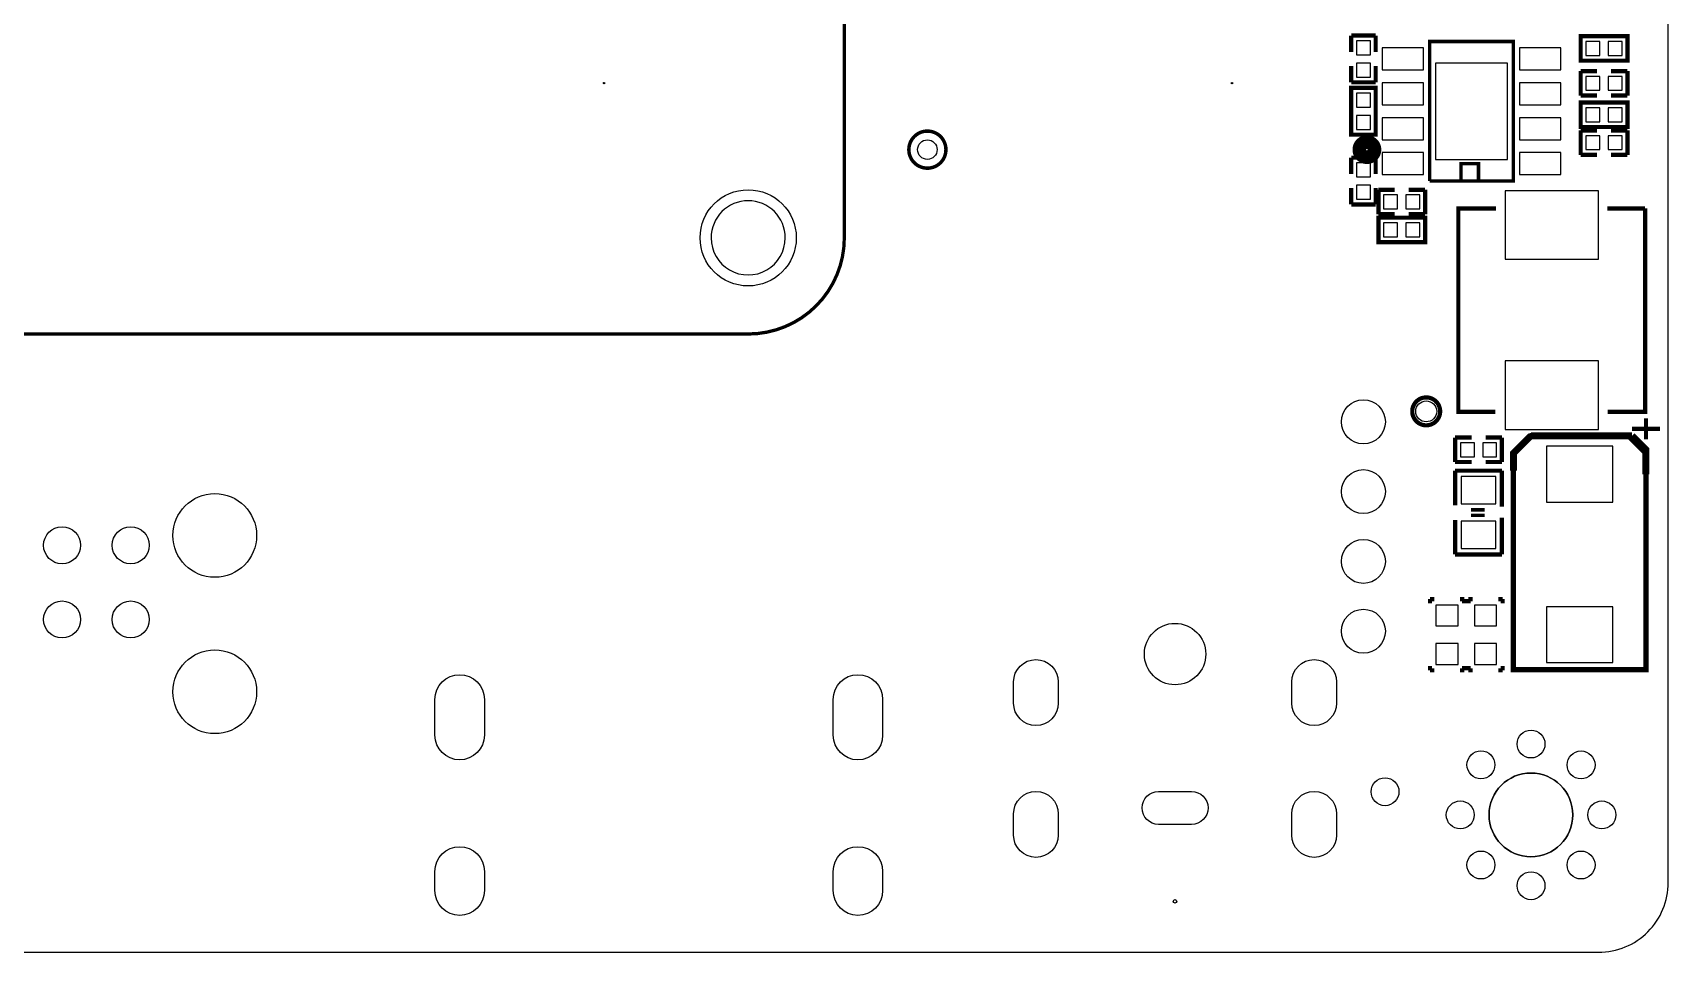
# Model space of a CAD drawing. Extents: x 0 to 100, y 0 to 100.
# Drawn here: x 40.5 to 100, y 0 to 33.5 of the extents above; entities that cross this region are included whole.
import ezdxf

# ---------------------------------------------------------------- set-up
doc = ezdxf.new("R2010")
doc.units = 0
for name, color, linetype in [('BG_OUTLINE', 254, 'CONTINUOUS'), ('PG_SILKSCREEN_BOTTOM', 201, 'CONTINUOUS'), ('PIN_BOTTOM', 1, 'CONTINUOUS')]:
    doc.layers.add(name, color=color, linetype=linetype)

msp = doc.modelspace()

# ---------------------------------------------------------------- linework, layer by layer
at = {"layer": 'BG_OUTLINE'}
for points in [[(2.54, 0), (97.460003, 0, 0.414214), (100.000003, 2.54), (100.000003, 97.460003, 0.414214), (97.460003, 100.000003), (2.54, 100.000003, 0.414214), (0, 97.460003), (0, 2.54, 0.414214), (2.54, 0)], [(96.523988, 4.99999, 1), (93.475988, 4.99999, 1), (96.523988, 4.99999)]]:
    msp.add_lwpolyline(points, format="xyb", dxfattribs=at)
at = {"layer": 'PG_SILKSCREEN_BOTTOM'}
for points, const_width in [([(70.000012, 74.000106), (70.000012, 25.999897, -0.414195), (66.500096, 22.500107)], 0.119888), ([(73.699903, 29.21, 1), (72.350097, 29.21, 1), (73.699903, 29.21)], 0.127), ([(89.42451, 29.21, 1), (88.62949, 29.21, 1), (89.42451, 29.21)], 0.254), ([(89.181407, 29.21, 1), (88.872593, 29.21, 1), (89.181407, 29.21)], 0.254), ([(66.500096, 22.500107), (33.499908, 22.500107, -0.414195), (29.999991, 25.999897)], 0.119888), ([(91.694102, 19.684898, 1), (90.678102, 19.684898, 1), (91.694102, 19.684898)], 0.1524)]:
    msp.add_lwpolyline(points, format="xyb", dxfattribs=dict(at, const_width=const_width))
for points, const_width in [([(88.455551, 32.766), (88.455551, 33.3629)], 0.1524), ([(88.455551, 33.3629), (89.344551, 33.3629)], 0.1524), ([(89.344551, 33.3629), (89.344551, 32.766)], 0.1524), ([(98.5139, 32.448551), (98.5139, 33.337551), (96.8121, 33.337551), (96.8121, 32.448551), (98.5139, 32.448551)], 0.1524), ([(91.313, 32.512), (91.313, 33.147), (94.361, 33.147), (94.361, 32.385)], 0.127), ([(88.455551, 31.6611), (88.455551, 32.258)], 0.1524), ([(89.344551, 32.258), (89.344551, 31.6611)], 0.1524), ([(91.313, 28.067), (91.313, 32.512)], 0.127), ([(94.361, 32.385), (94.361, 28.067), (91.313, 28.067)], 0.127), ([(89.344551, 31.6611), (88.455551, 31.6611)], 0.1524), ([(96.8121, 31.1785), (96.8121, 32.0675)], 0.1524), ([(96.8121, 32.0675), (97.409, 32.0675)], 0.1524), ([(97.917, 32.0675), (98.5139, 32.0675)], 0.1524), ([(98.5139, 32.0675), (98.5139, 31.1785)], 0.1524), ([(89.344449, 31.4579), (88.455449, 31.4579), (88.455449, 29.7561), (89.344449, 29.7561), (89.344449, 31.4579)], 0.1524), ([(97.409, 31.1785), (96.8121, 31.1785)], 0.1524), ([(96.8121, 30.9245), (96.8121, 30.0355), (98.5139, 30.0355), (98.5139, 30.9245), (96.8121, 30.9245)], 0.1524), ([(98.5139, 31.1785), (97.917, 31.1785)], 0.1524), ([(96.8121, 29.0195), (96.8121, 29.9085)], 0.1524), ([(96.8121, 29.9085), (97.409, 29.9085)], 0.1524), ([(97.917, 29.9085), (98.5139, 29.9085)], 0.1524), ([(98.5139, 29.9085), (98.5139, 29.0195)], 0.1524), ([(88.4555, 28.321), (88.4555, 28.9179)], 0.1524), ([(88.4555, 28.9179), (89.3445, 28.9179)], 0.1524), ([(89.3445, 28.9179), (89.3445, 28.321)], 0.1524), ([(92.456, 28.067), (92.456, 28.702), (93.091, 28.702), (93.091, 28.067)], 0.127), ([(97.409, 29.0195), (96.8121, 29.0195)], 0.1524), ([(98.5139, 29.0195), (97.917, 29.0195)], 0.1524), ([(88.4555, 27.2161), (88.4555, 27.813)], 0.1524), ([(89.3445, 27.813), (89.3445, 27.2161)], 0.1524), ([(89.4461, 26.8605), (89.4461, 27.7495)], 0.1524), ([(89.4461, 27.7495), (90.043, 27.7495)], 0.1524), ([(90.551, 27.7495), (91.1479, 27.7495)], 0.1524), ([(91.1479, 27.7495), (91.1479, 26.8605)], 0.1524), ([(89.3445, 27.2161), (88.4555, 27.2161)], 0.1524), ([(90.043, 26.8605), (89.4461, 26.8605)], 0.1524), ([(91.147951, 25.844551), (91.147951, 26.733551), (89.446151, 26.733551), (89.446151, 25.844551), (91.147951, 25.844551)], 0.1524), ([(91.1479, 26.8605), (90.551, 26.8605)], 0.1524), ([(93.708195, 19.668007), (92.358007, 19.668007), (92.358007, 27.067993), (93.725009, 27.067993)], 0.1524), ([(97.774989, 27.067993), (99.157993, 27.067993)], 0.1524), ([(99.157993, 27.067993), (99.157993, 19.668007), (97.794801, 19.668007)], 0.1524), ([(98.679, 19.05), (99.695, 19.05)], 0.1524), ([(99.187, 19.431), (99.187, 18.669)], 0.1524), ([(92.2401, 17.8435), (92.2401, 18.7325)], 0.1524), ([(92.2401, 18.7325), (92.837, 18.7325)], 0.1524), ([(93.345, 18.7325), (93.9419, 18.7325)], 0.1524), ([(93.9419, 18.7325), (93.9419, 17.8435)], 0.1524), ([(94.361, 17.526), (94.361, 18.161), (94.996, 18.796)], 0.254), ([(94.361, 10.287), (94.361, 18.161), (94.996, 18.796), (98.552, 18.796), (99.187, 18.161), (99.187, 10.287), (94.361, 10.287)], 0.199898), ([(94.996, 18.796), (98.679, 18.796)], 0.254), ([(98.679, 18.796), (99.187, 18.288), (99.187, 17.399)], 0.254), ([(92.837, 17.8435), (92.2401, 17.8435)], 0.1524), ([(93.9419, 17.8435), (93.345, 17.8435)], 0.1524), ([(92.2401, 17.526), (92.2401, 16.2687)], 0.1524), ([(92.2401, 17.526), (93.9419, 17.526)], 0.1524), ([(93.9419, 17.526), (93.9419, 16.2179)], 0.1524), ([(92.8116, 16.1036), (93.3196, 16.1036)], 0.127), ([(92.2401, 14.478), (92.2401, 15.7353)], 0.1524), ([(93.3196, 15.9004), (92.8116, 15.9004)], 0.127), ([(93.9419, 14.478), (93.9419, 15.8115)], 0.1524), ([(92.2401, 14.478), (93.9419, 14.478)], 0.1524), ([(91.4781, 12.8524), (91.3257, 12.8524)], 0.1524), ([(91.3257, 12.8524), (91.3257, 12.7)], 0.1524), ([(92.4179, 12.8524), (92.5703, 12.8524)], 0.1524), ([(92.5703, 12.8524), (92.5703, 12.7)], 0.1524), ([(92.8751, 12.8524), (92.7227, 12.8524)], 0.1524), ([(92.7227, 12.8524), (92.7227, 12.7)], 0.1524), ([(93.8149, 12.8524), (93.9673, 12.8524)], 0.1524), ([(93.9673, 12.8524), (93.9673, 12.7)], 0.1524), ([(91.3257, 10.2616), (91.3257, 10.414)], 0.1524), ([(91.4781, 10.2616), (91.3257, 10.2616)], 0.1524), ([(92.4179, 10.2616), (92.5703, 10.2616)], 0.1524), ([(92.5703, 10.2616), (92.5703, 10.414)], 0.1524), ([(92.7227, 10.2616), (92.7227, 10.414)], 0.1524), ([(92.8751, 10.2616), (92.7227, 10.2616)], 0.1524), ([(93.8149, 10.2616), (93.9673, 10.2616)], 0.1524), ([(93.9673, 10.2616), (93.9673, 10.414)], 0.1524)]:
    msp.add_lwpolyline(points, dxfattribs=dict(at, const_width=const_width))
msp.add_lwpolyline([(67.850106, 25.999999, 0.999998), (65.149908, 25.999999, 1.000002), (67.850106, 25.999999)], format="xyb", dxfattribs=at)
at = {"layer": 'PIN_BOTTOM'}
for points in [[(88.646051, 32.6644), (89.154051, 32.6644), (89.154051, 33.1724), (88.646051, 33.1724)], [(89.586994, 32.913002), (89.586994, 32.110998), (91.091995, 32.110998), (91.091995, 32.913002)], [(94.582005, 32.913002), (94.582005, 32.110998), (96.087006, 32.110998), (96.087006, 32.913002)], [(97.0026, 33.147051), (97.0026, 32.639051), (97.5106, 32.639051), (97.5106, 33.147051)], [(97.8154, 33.147051), (97.8154, 32.639051), (98.3234, 32.639051), (98.3234, 33.147051)], [(88.646051, 31.8516), (89.154051, 31.8516), (89.154051, 32.3596), (88.646051, 32.3596)], [(94.1435, 28.856), (94.1435, 32.358), (91.5305, 32.358), (91.5305, 28.856)], [(89.586994, 31.643002), (89.586994, 30.840998), (91.091995, 30.840998), (91.091995, 31.643002)], [(94.582005, 31.643002), (94.582005, 30.840998), (96.087006, 30.840998), (96.087006, 31.643002)], [(97.0026, 31.877), (97.0026, 31.369), (97.5106, 31.369), (97.5106, 31.877)], [(97.8154, 31.877), (97.8154, 31.369), (98.3234, 31.369), (98.3234, 31.877)], [(88.645949, 30.7594), (89.153949, 30.7594), (89.153949, 31.2674), (88.645949, 31.2674)], [(88.645949, 29.9466), (89.153949, 29.9466), (89.153949, 30.4546), (88.645949, 30.4546)], [(89.586994, 30.373002), (89.586994, 29.570998), (91.091995, 29.570998), (91.091995, 30.373002)], [(94.582005, 30.373002), (94.582005, 29.570998), (96.087006, 29.570998), (96.087006, 30.373002)], [(97.5106, 30.226), (97.5106, 30.734), (97.0026, 30.734), (97.0026, 30.226)], [(98.3234, 30.226), (98.3234, 30.734), (97.8154, 30.734), (97.8154, 30.226)], [(97.5106, 29.21), (97.5106, 29.718), (97.0026, 29.718), (97.0026, 29.21)], [(98.3234, 29.21), (98.3234, 29.718), (97.8154, 29.718), (97.8154, 29.21)], [(89.154, 28.7274), (88.646, 28.7274), (88.646, 28.2194), (89.154, 28.2194)], [(89.586994, 29.103002), (89.586994, 28.300998), (91.091995, 28.300998), (91.091995, 29.103002)], [(94.582005, 29.103002), (94.582005, 28.300998), (96.087006, 28.300998), (96.087006, 29.103002)], [(89.154, 27.9146), (88.646, 27.9146), (88.646, 27.4066), (89.154, 27.4066)], [(89.6366, 27.559), (89.6366, 27.051), (90.1446, 27.051), (90.1446, 27.559)], [(90.4494, 27.559), (90.4494, 27.051), (90.9574, 27.051), (90.9574, 27.559)], [(97.4598, 27.707107), (94.0562, 27.707107), (94.0562, 25.217907), (97.4598, 25.217907)], [(89.636651, 26.543051), (89.636651, 26.035051), (90.144651, 26.035051), (90.144651, 26.543051)], [(90.449451, 26.543051), (90.449451, 26.035051), (90.957451, 26.035051), (90.957451, 26.543051)], [(97.4598, 21.518093), (94.0562, 21.518093), (94.0562, 19.028893), (97.4598, 19.028893)], [(92.9386, 18.034), (92.9386, 18.542), (92.4306, 18.542), (92.4306, 18.034)], [(93.7514, 18.034), (93.7514, 18.542), (93.2434, 18.542), (93.2434, 18.034)], [(97.9805, 18.415), (95.5675, 18.415), (95.5675, 16.383), (97.9805, 16.383)], [(93.726, 17.3101), (92.456, 17.3101), (92.456, 16.3195), (93.726, 16.3195)], [(93.726, 15.6845), (92.456, 15.6845), (92.456, 14.6939), (93.726, 14.6939)], [(91.5416, 11.8745), (92.3544, 11.8745), (92.3544, 12.6365), (91.5416, 12.6365)], [(92.9386, 11.8745), (93.7514, 11.8745), (93.7514, 12.6365), (92.9386, 12.6365)], [(97.9805, 12.573), (95.5675, 12.573), (95.5675, 10.541), (97.9805, 10.541)], [(91.5416, 10.4775), (92.3544, 10.4775), (92.3544, 11.2395), (91.5416, 11.2395)], [(92.9386, 10.4775), (93.7514, 10.4775), (93.7514, 11.2395), (92.9386, 11.2395)]]:
    msp.add_lwpolyline(points, close=True, dxfattribs=at)
for points in [[(76.162065, 9.06733), (76.162065, 9.837433, -1), (77.791958, 9.837433), (77.791958, 9.06733, -1)], [(86.292042, 9.06733), (86.292042, 9.837433, -1), (87.921935, 9.837433), (87.921935, 9.06733, -1)], [(56.896102, 9.202509), (56.896102, 7.902512, -1), (55.096105, 7.902512), (55.096105, 9.202509, -1)], [(71.395895, 9.202509), (71.395895, 7.902512, -1), (69.595898, 7.902512), (69.595898, 9.202509, -1)], [(76.162065, 4.26734), (76.162065, 5.037442, -1), (77.791958, 5.037442), (77.791958, 4.26734, -1)], [(81.442001, 5.852389), (82.641999, 5.852389, -1), (82.641999, 4.652391), (81.442001, 4.652391, -1)], [(86.292042, 4.26734), (86.292042, 5.037442, -1), (87.921935, 5.037442), (87.921935, 4.26734, -1)], [(56.896, 2.942501), (56.896, 2.242502, -1), (55.096004, 2.242502), (55.096004, 2.942501, -1)], [(71.395996, 2.942501), (71.395996, 2.242502, -1), (69.596, 2.242502), (69.596, 2.942501, -1)]]:
    msp.add_lwpolyline(points, format="xyb", close=True, dxfattribs=at)
for centre, radius in [((61.254996, 31.633008), 0.025006), ((84.114996, 31.633008), 0.025006), ((73.025, 29.21), 0.354952), ((66.500096, 25.999897), 1.749996), ((88.9, 19.304), 0.799948), ((91.186102, 19.684898), 0.381), ((88.9, 16.764), 0.799948), ((47.0789, 15.170201), 1.524), ((41.518916, 14.810791), 0.6731), ((44.0182, 14.810791), 0.6731), ((88.9, 14.224), 0.799948), ((41.518916, 12.110796), 0.6731), ((44.0182, 12.110796), 0.6731), ((82.042, 10.852379), 1.117448), ((88.9, 11.684), 0.799948), ((47.0789, 9.480601), 1.524), ((95.002477, 7.57809), 0.508), ((93.178782, 6.821195), 0.508), ((96.823682, 6.818579), 0.508), ((89.6874, 5.842), 0.508), ((94.999988, 4.99999), 1.524), ((92.424377, 4.99999), 0.508), ((97.580577, 4.99999), 0.508), ((93.178782, 3.176295), 0.508), ((96.823682, 3.176295), 0.508), ((95.002477, 2.42189), 0.508), ((82.042, 1.852397), 0.0635)]:
    msp.add_circle(centre, radius, dxfattribs=at)

doc.saveas('drawing.dxf')
